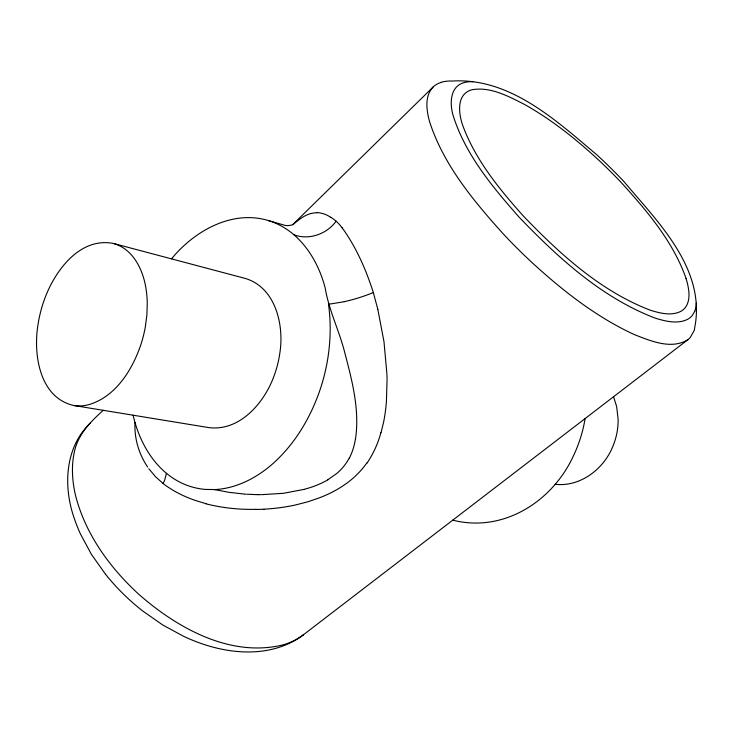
<?xml version="1.0" encoding="UTF-8"?>
<svg xmlns="http://www.w3.org/2000/svg" width="733" height="733" viewBox="0 0 733 733"><rect width="100%" height="100%" fill="white"/><g stroke="black" fill="none" stroke-linecap="round" stroke-linejoin="round"><path stroke-width="1.1" d="M135.028 422.474C134.139 438.178 138.812 454.02 147.635 466.994M166.446 473.335L164.641 480.234A41.259 38.281 1.2 0 1 163.074 483.514A93.375 86.631 1.2 0 0 167.729 486.895L172.649 490.038A104.938 97.37 1.2 0 0 176.479 492.219L182.425 495.233A123.95 115.008 1.2 0 0 194.978 500.337L206.055 503.718M355.423 439.507C359.848 410.718 352.399 381.646 345.087 353.957C339.727 331.628 328.998 310.893 325.232 288.234C318.314 261.14 301.657 234.267 275.095 223.006C237.08 206.926 195.729 229.099 171.513 258.868M381.004 432.809L383.707 421.677A201.676 187.117 1.2 0 0 386.428 401.263L387.07 379.181M694.728 311.223L692.529 315.126A15.998 14.843 1.2 0 1 687.554 319.368C677.42 324.316 665.628 321.311 655.412 318.204C601.802 297.781 558.216 257.879 519.056 217.096C492.823 187.318 466.188 155.579 453.69 117.271C449.576 105.369 449.182 86.265 464.42 82.536M349.256 458.098L346.883 462.111A56.047 51.997 1.2 0 1 336.612 473.6L327.779 479.803M366.848 462.981L363.421 467.489A93.476 86.732 1.2 0 1 346.617 483.331L341.633 486.758A120.588 111.883 1.2 0 1 319.432 497.808L308.08 501.729L295.619 504.945A183.085 169.873 1.2 0 1 269.213 508.83L264.741 509.151M103.261 410.315C90.608 421.649 77.854 434.559 74.381 451.885C71.248 465.858 72.191 480.39 75.252 494.289C84.881 533.367 109.391 567.241 138.656 594.179C177.542 628.328 231.142 658.316 284.349 644.554M440.863 82.499A19.718 18.298 1.2 0 0 433.047 87.035C424.398 96.252 426.524 110.28 429.492 121.403C443.465 164.907 473.564 200.961 503.699 234.377A590.175 547.578 1.2 0 0 530.674 261.342C561.854 290.011 595.654 316.766 634.329 334.587C650.702 340.937 671.208 349.898 687.847 339.718A18.472 17.134 1.2 0 0 690.303 337.427L694.288 330.299L695.617 322.254C703.24 265.786 656.631 220.66 623.636 181.234A557.098 516.893 1.2 0 0 597.01 154.975C556.017 120.386 510.012 77.524 452.38 81.042A32.582 30.227 1.2 0 0 440.817 82.371M90.159 423.161L89.234 424.086A75.911 70.432 1.2 0 0 86.402 427.128C64.284 452.023 63.789 489.223 74.555 519.221A177.542 164.733 1.2 0 0 80.419 533.908L91.488 554.478L105.57 574.315M292.641 224.701L433.084 87.062M292.87 224.619L300.466 218.562M302.766 635.282L687.847 339.718M342.183 227.835C356.265 247.305 366.042 269.717 373.326 292.522L370.999 293.475A170.752 158.429 1.2 0 1 344.217 301.684M292.467 224.765L291.239 225.123A15.897 14.752 1.2 0 1 285.366 225.462L268.452 220.578M304.25 489.323L308.648 488.05A89.151 82.719 1.2 0 0 327.825 479.868M310.829 213.605L310.984 213.56A22.137 20.542 1.2 0 1 315.703 212.817L316.913 212.79M303.902 489.415L283.506 493.291L261.47 494.674M344.226 301.739L328.485 304.259C331.05 322.218 330.61 340.515 327.807 358.419A226.598 210.243 1.2 0 1 319.047 392.705C309.326 419.78 293.86 445.215 272.117 464.301C260.829 474.086 247.754 482.021 233.387 486.318A73.602 68.297 1.2 0 1 214.925 489.58M264.338 509.178L263.321 509.233M214.925 489.552L205.762 489.442A64.018 59.4 1.2 0 1 189.325 486.135C158.557 475.809 139.948 445.527 133.122 415.208M262.918 509.252L256.229 509.472M214.393 489.58L229.099 492.347L244.373 494.069M260.499 494.674L259.134 494.674M258.74 494.665L257.375 494.656M256.981 494.647L246.792 494.234M555.119 484.293C580.325 487.179 603.845 469.019 612.898 446.278A78.248 72.594 1.2 0 0 618.121 419.203L616.636 406.503L613.558 396.745M245.821 494.17L245.014 494.115M452.756 520.155C503.434 533.056 552.572 501.399 573.408 455.908A157.742 146.353 1.2 0 0 585.099 418.57M113.423 243.457C79.32 236.786 54.269 271.751 44.319 299.788A151.09 140.186 1.2 0 0 38.153 323.729C33.003 353.086 38.986 397.515 73.63 405.459L208.621 427.577C239.489 431.618 263.853 403.287 273.629 377.055A125.673 116.602 1.2 0 0 279.814 353.224C284.34 325.425 275.745 287.446 245.234 278.43L113.423 243.457C133.012 248.918 142.917 269.405 145.913 288.106A120.029 111.37 1.2 0 1 147.26 303.636L146.884 314.988L145.336 326.881A151.383 140.452 1.2 0 1 140.763 344.968C132.187 369.963 115.841 396.516 89.096 404.57A34.442 31.959 1.2 0 1 73.621 405.523M293.906 234.752C304.204 238.747 316.134 236.841 325.406 231.115A39.316 36.476 1.2 0 0 334.422 223.391L336.117 221.238A46.646 43.274 1.2 0 0 333.258 218.91L330.766 217.179M163.074 483.514L155.423 476.624L148.854 468.735M686.097 278.522C673.068 241.377 646.781 210.637 620.686 181.949A522.437 484.733 1.2 0 0 598.806 160.225C576.01 139.114 551.509 119.534 524.324 104.343C508.281 96.225 490.459 86.448 471.878 89.765C455.239 94.392 458.766 115.823 463.714 128.018C476.578 161.297 499.649 189.435 523.142 215.795C559.664 253.838 600.3 290.964 650.198 310.178C660.076 313.229 671.666 316.308 681.36 311.085C688.021 307.127 689.579 298.771 688.855 291.642A72.521 67.289 1.2 0 0 686.024 278.54M373.326 292.522L377.816 309.326M377.843 309.436L383.991 341.752L386.942 374.352M386.969 375.168L387.061 378.384M696.286 302.949A28.789 26.709 1.2 0 1 694.792 311.241M464.401 82.472A29.063 26.965 1.2 0 1 473.188 81.702M256.229 509.316A173.318 160.811 1.2 0 1 206.019 503.846M380.848 432.772A113.01 104.856 1.2 0 1 367.031 463.091M303.508 634.778A60.94 56.542 1.2 0 1 284.34 644.518M355.322 439.498A71.522 66.355 1.2 0 1 349.366 458.143M336.154 221.201A52.235 48.47 1.2 0 1 342.146 227.862M316.931 212.561A25.032 23.227 1.2 0 1 330.647 217.325M300.539 218.645A34.616 32.115 1.2 0 1 310.783 213.486M105.57 574.315A234.661 217.719 1.2 0 0 142.459 610.8L162.607 624.91L183.708 636.363A180.236 167.225 1.2 0 0 194.987 641.21C225.627 653.24 262.139 657.455 292.339 641.842A76.479 70.954 1.2 0 0 302.766 635.282"/></g></svg>
